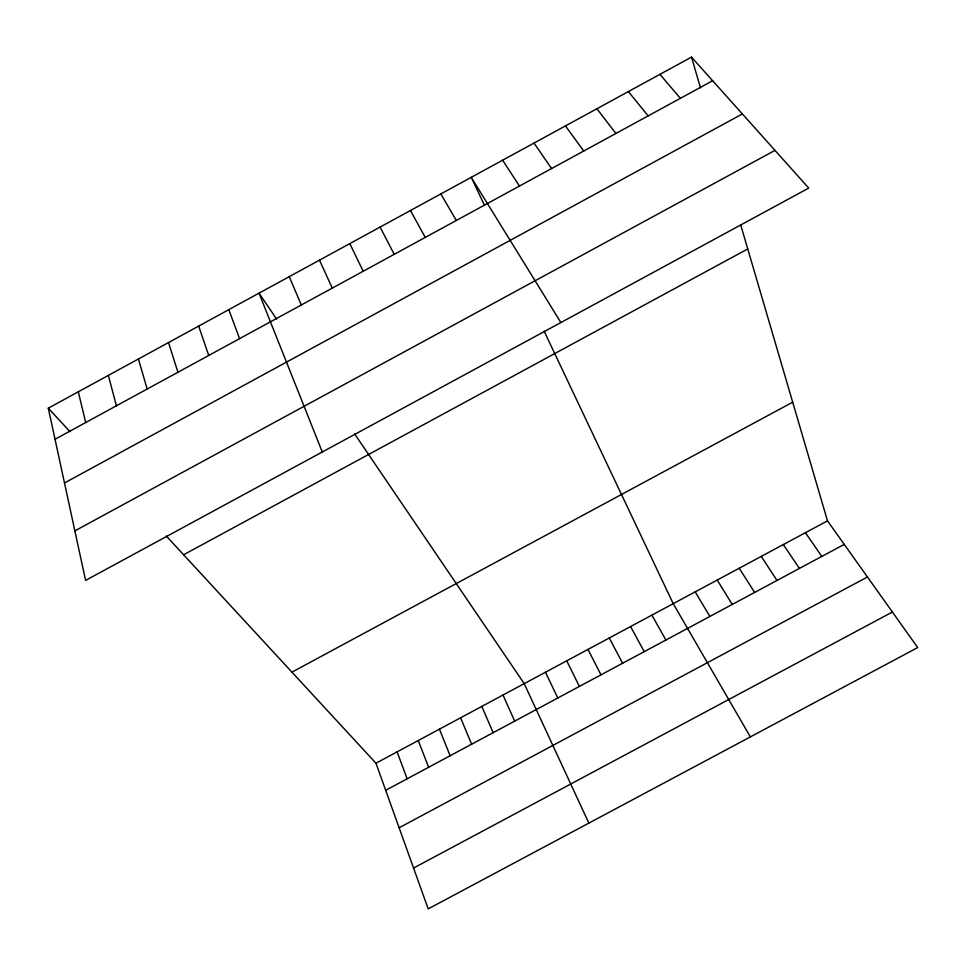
<?xml version="1.0" encoding="UTF-8"?>
<svg xmlns="http://www.w3.org/2000/svg" width="966" height="966" viewBox="0 0 966 966"><rect width="100%" height="100%" fill="white"/><g stroke="black" fill="none" stroke-linecap="round" stroke-linejoin="round"><path stroke-width="1.45" d="M48.3 408.171L691.499 57.115L808.735 188.08L85.588 580.409L48.3 408.171L69.926 431.597M55.026 439.264L712.63 80.733M64.493 482.976L742.371 113.952M74.865 530.877L774.986 150.382M183.6 554.762L747.756 248.95M291.937 672.155L792.688 402.194M166.357 536.082L375.979 763.212L827.488 520.855L740.596 224.535M385.688 790.297L844.248 544.389M399.127 827.765L867.456 576.98M413.569 868.048L892.403 612.021M659.935 74.346L680.354 98.327M628.395 91.553L648.114 115.908M596.903 108.747L615.897 133.477M565.436 125.918L583.73 151.01M827.488 520.855L917.7 647.558L428.204 908.885L375.979 763.212M805.403 532.701L821.812 556.416M534.005 143.077L551.586 168.531M276.53 318.949L259.021 293.169L322.282 452.003M354.631 433.939L524.224 683.638L588.849 823.117M783.329 544.558L799.389 568.443M502.61 160.211L519.479 186.04M761.268 556.392L776.99 580.457M739.232 568.225L754.603 592.46M560.884 322.547L471.239 177.333L484.594 205.516M717.207 580.047L732.228 604.462M695.194 591.856L709.877 616.441M440.834 193.924L456.314 220.477M750.365 736.889L673.205 603.665L544.1 331.133M651.881 615.113L665.888 640.035M410.453 210.516L425.257 237.419M630.569 626.56L644.237 651.652M609.268 637.995L622.599 663.244M380.097 227.07L394.225 254.336M587.98 649.418L600.985 674.836M566.716 660.829L579.383 686.415M349.789 243.625L363.228 271.229M545.464 672.239L557.805 697.995M319.492 260.156L332.268 288.11M502.996 695.037L514.685 721.119M481.793 706.412L493.143 732.675M289.245 276.662L301.332 304.978M460.601 717.798L471.625 744.206M439.421 729.161L450.12 755.738M418.266 740.524L428.626 767.27M397.111 751.874L407.145 778.789M228.821 309.639L239.568 338.655M198.658 326.11L208.728 355.464M168.519 342.556L177.925 372.26M691.499 57.115L700.495 87.809M138.428 358.978L147.158 389.032M108.349 375.4L116.415 405.792M78.306 391.785L85.708 422.54"/></g></svg>
